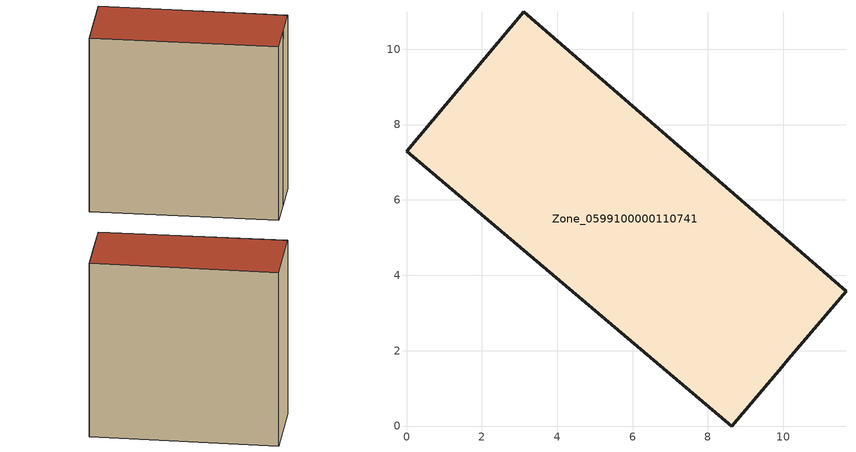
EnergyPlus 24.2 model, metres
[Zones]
Zone_0599100000110741
 floor ground (C_G): 11.66,3.58 10.13,1.77 9.96,1.56 8.64,0 0,7.29 3.12,10.99 z0
 wall outside (C_F): 8.64,0 9.96,1.56 10.13,1.77 11.66,3.58 3.12,10.99 0,7.29 8.64,0 z0:11.18
 roof outside (C_R): 10.13,1.77 11.66,3.58 3.12,10.99 0,7.29 8.64,0 9.96,1.56 z11.18
[BUILDING]
Pand.0599100000110741: North Axis=0; Terrain=City; Loads Convergence Tolerance Value=0.04; Temperature Convergence Tolerance Value=0.4; Solar Distribution=FullExterior; Maximum Number of Warmup Days=25; Minimum Number of Warmup Days=1
[Site:Location]
Rotterdam.The.Hague.AP_ZH_NLD Design_Conditions: Latitude=51.96; Longitude=4.45; Time Zone=1; Elevation=-4.5
[SITE:GROUNDTEMPERATURE:BUILDINGSURFACE]
18, 18, 18, 18, 18, 18, 18, 18, 18, 18, 18, 18
[MATERIAL] Thermal Absorptance=0.9; Solar Absorptance=0.7; Visible Absorptance=0.7
Name | Roughness | Thickness | Conductivity | Density | Specific Heat
G.TI.1946 | MediumSmooth | 0.15 | 1 | 540 | 1210
F.TI.1946 | Rough | 0.3 | 0.857143 | 1920 | 840
R.TI.1946 | MediumRough | 0.2 | 0.1 | 1500 | 1000
[CONSTRUCTION]
C_G: G.TI.1946
C_F: F.TI.1946
C_R: R.TI.1946
[ZONE]
Zone_0599100000110741: Type=1; Multiplier=1; Ceiling Height=Autocalculate; Volume=Autocalculate; Floor Area=autocalculate; Part of Total Floor Area=Yes
[ZONEINFILTRATION:DESIGNFLOWRATE]
Infil_Zone_0599100000110741: Zone or ZoneList or Space or SpaceList=Zone_0599100000110741; Schedule=AlwaysOn; Design Flow Rate Calculation Method=Flow/Area; Flow Rate per Floor Area=0.003; Constant Term Coefficient=1; Temperature Term Coefficient=0; Velocity Term Coefficient=0; Velocity Squared Term Coefficient=0
[HVACTEMPLATE:ZONE:IDEALLOADSAIRSYSTEM]
Zone_0599100000110741: Maximum Heating Supply Air Temperature=50; Minimum Cooling Supply Air Temperature=13; Maximum Heating Supply Air Humidity Ratio=0.0156; Minimum Cooling Supply Air Humidity Ratio=0.0077; Heating Limit=NoLimit; Cooling Limit=NoLimit; Dehumidification Control Type=ConstantSensibleHeatRatio; Cooling Sensible Heat Ratio=0.7; Dehumidification Setpoint=60; Humidification Control Type=None; Humidification Setpoint=30; Outdoor Air Method=None; Outdoor Air Flow Rate per Person=0.00944; Outdoor Air Flow Rate per Zone Floor Area=0; Outdoor Air Flow Rate per Zone=0; Demand Controlled Ventilation Type=None; Outdoor Air Economizer Type=NoEconomizer; Heat Recovery Type=None; Sensible Heat Recovery Effectiveness=0.7; Latent Heat Recovery Effectiveness=0.65
[ZONECONTROL:THERMOSTAT]
ThermostatControl_Zone_0599100000110741: Zone or ZoneList=Zone_0599100000110741; Control Type Schedule=DualSetpointControlType; Control 1=Thermostat_Zone_0599100000110741; Temperature Difference Between Cutout And Setpoint=0
[THERMOSTATSETPOINT:DUALSETPOINT]
Thermostat_Zone_0599100000110741: Heating Setpoint Temperature Schedule=HeatingSetpoint_Zone_0599100000110741; Cooling Setpoint Temperature Schedule=CoolingSetpoint_Zone_0599100000110741
[SCHEDULE:COMPACT]
HeatingSetpoint_Zone_0599100000110741: Through: 12/31, For: AllDays, Until: 24:00, 21
CoolingSetpoint_Zone_0599100000110741: Through: 12/31, For: AllDays, Until: 24:00, 24
DualSetpointControlType: Through: 12/31, For: AllDays, Until: 24:00, 4
AlwaysOn: Through: 12/31, For: AllDays, Until: 24:00, 1
